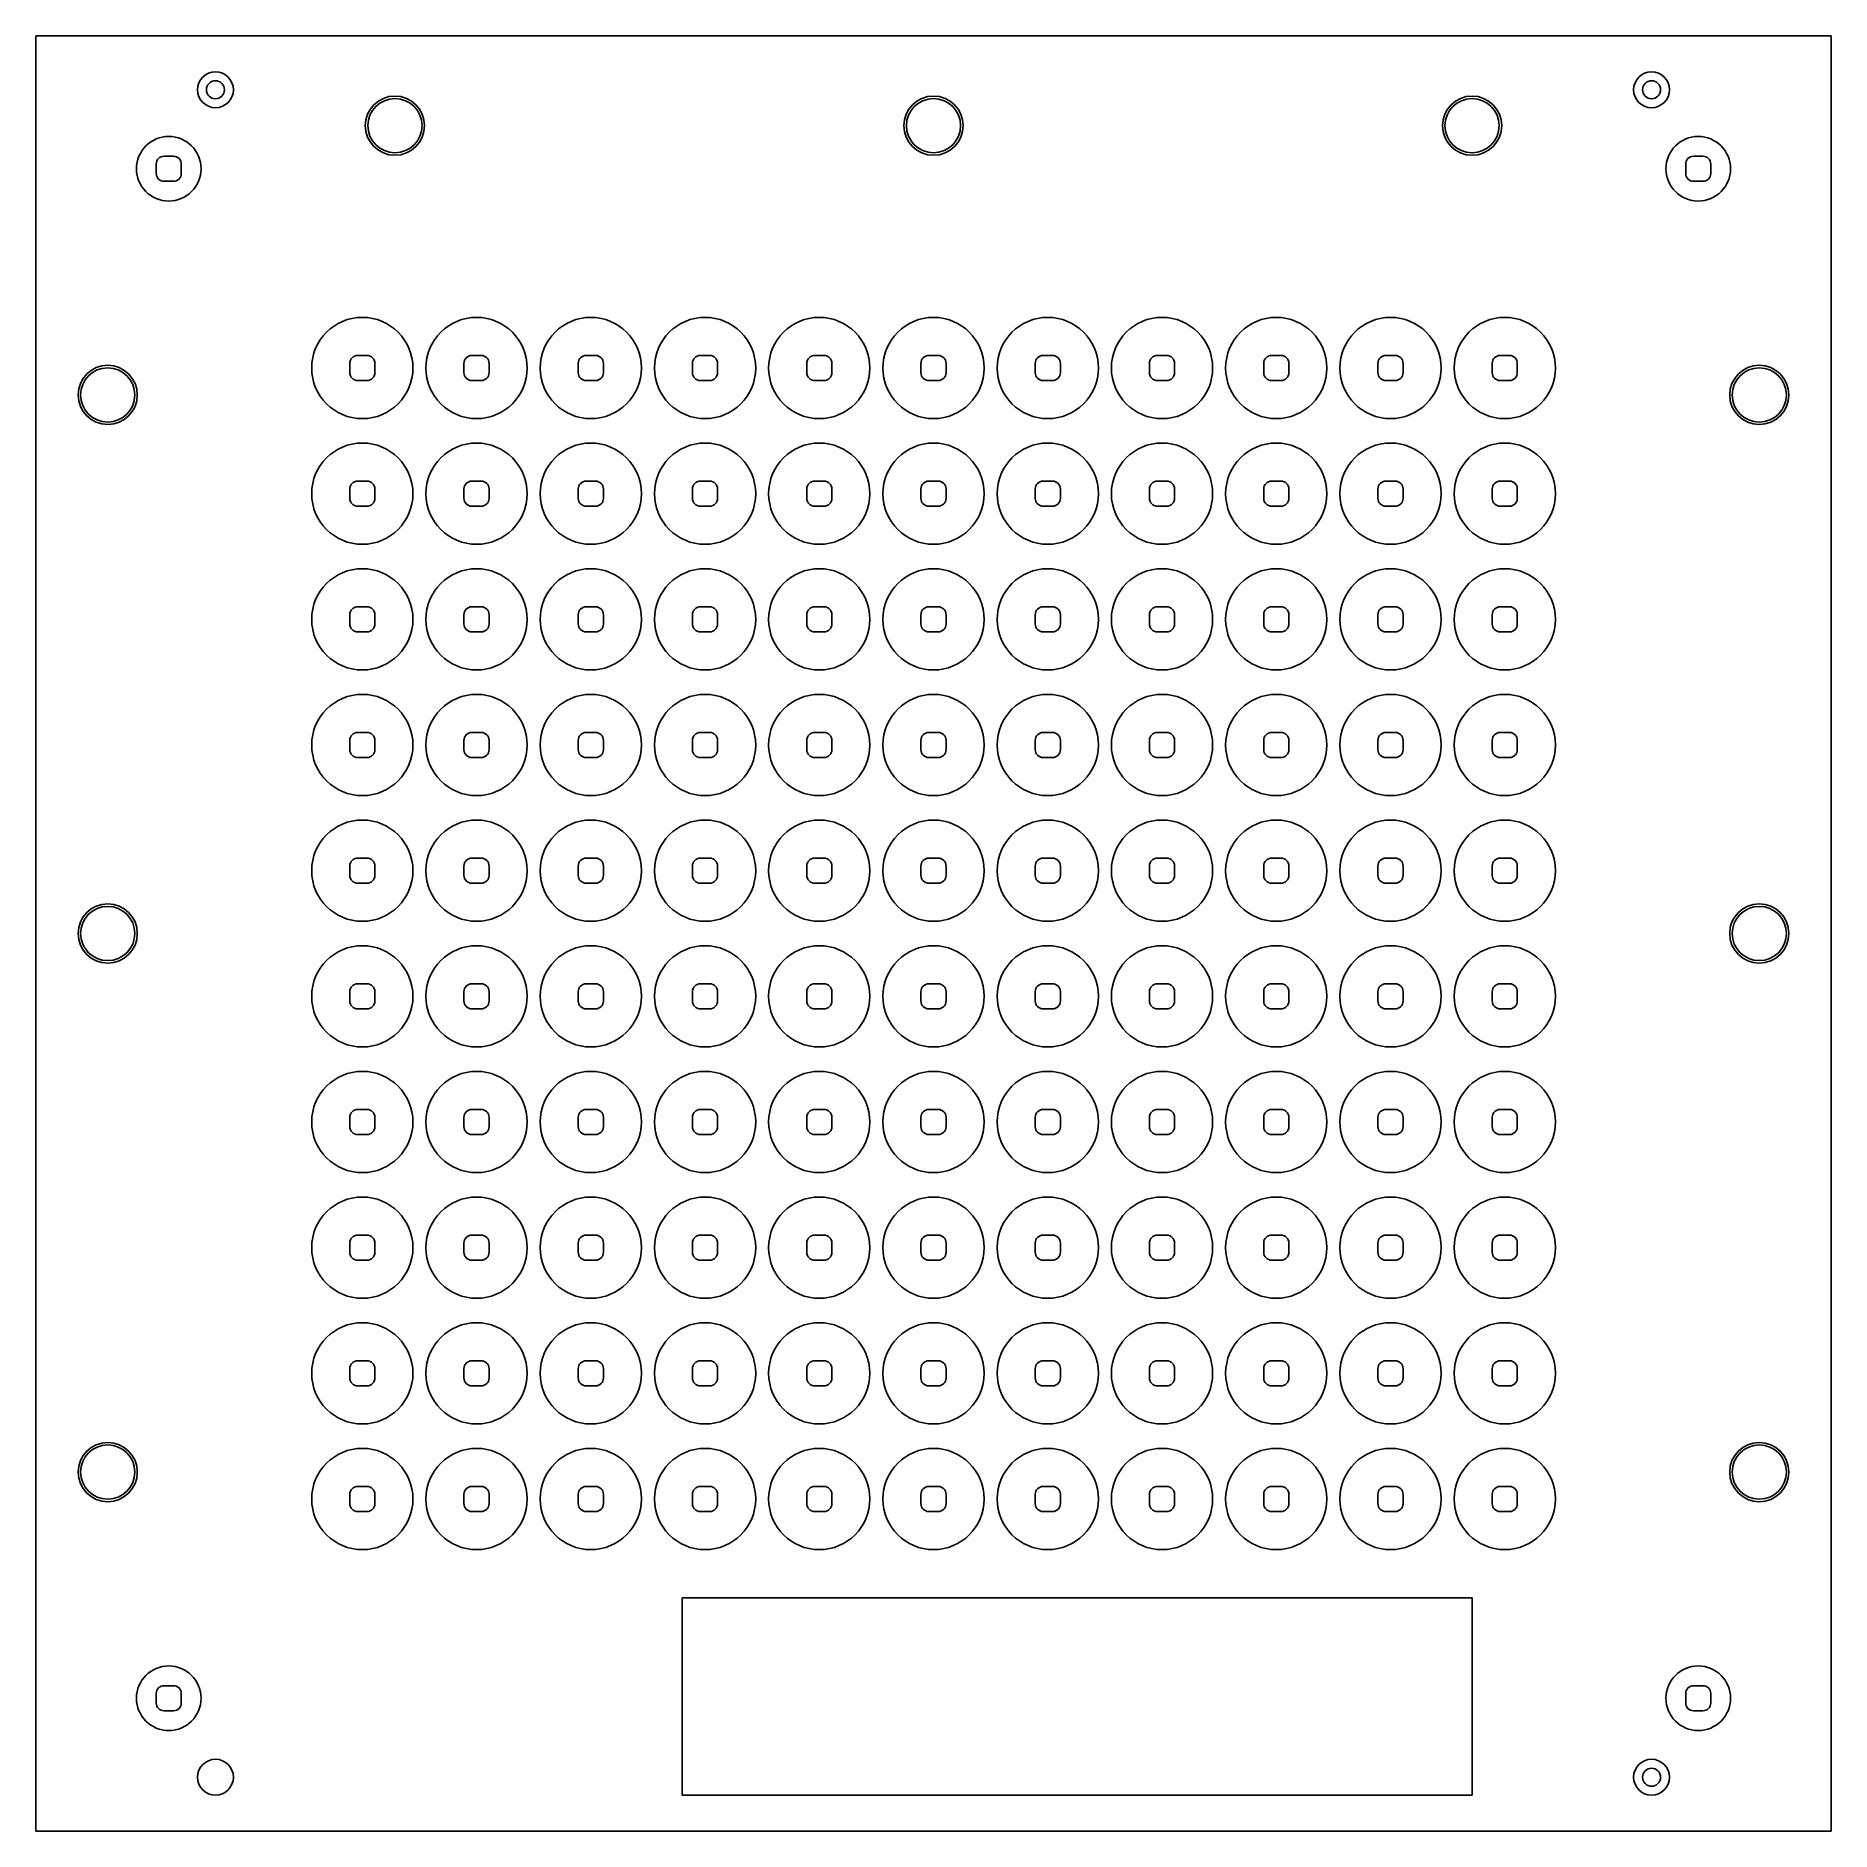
# Model space of a CAD drawing. Header units: millimetres. Extents: x 0 to 500, y 0 to 500.
import ezdxf

# ---------------------------------------------------------------- set-up
doc = ezdxf.new("R2010")
doc.units = ezdxf.units.MM
for name, color, linetype, lineweight, true_color in [('Aufhaengung aussen', 7, 'CONTINUOUS', 25, 0x000000), ('Aufhaengung innen', 7, 'CONTINUOUS', 25, 0x000000), ('Aussenlinie', 7, 'CONTINUOUS', 25, 0x000000), ('elektronikbox', 7, 'CONTINUOUS', 25, 0x000000), ('LED', 7, 'CONTINUOUS', 25, 0x000000), ('Lichtkegel', 7, 'CONTINUOUS', 25, 0x000000), ('Lichtkegel minuten', 7, 'CONTINUOUS', 25, 0x000000), ('Magnete Aussen', 7, 'CONTINUOUS', 25, 0x000000), ('Magnete innen', 7, 'CONTINUOUS', 25, 0x000000), ('Minuten LED', 7, 'CONTINUOUS', 25, 0x000000)]:
    doc.layers.add(name, color=color, linetype=linetype, lineweight=lineweight, true_color=true_color)

msp = doc.modelspace()

# ---------------------------------------------------------------- linework, layer by layer
at = {"layer": 'Aufhaengung aussen'}
for centre in [(50, 485), (450, 485), (50, 15), (450, 15)]:
    msp.add_circle(centre, 5, dxfattribs=at)
at = {"layer": 'Aufhaengung innen'}
for centre in [(50, 485), (450, 485), (450, 15)]:
    msp.add_circle(centre, 2.5, dxfattribs=at)
at = {"layer": 'Aussenlinie'}
for p, q in [((500, 500), (0, 500)), ((0, 500), (0, 0)), ((500, 0), (500, 500)), ((0, 0), (500, 0))]:
    msp.add_line(p, q, dxfattribs=at)
at = {"layer": 'elektronikbox'}
for p, q in [((180, 10), (180, 65)), ((180, 65), (400, 65)), ((400, 65), (400, 10)), ((400, 10), (180, 10))]:
    msp.add_line(p, q, dxfattribs=at)
at = {"layer": 'LED'}
for p, q in [((92.21, 411), (89.61, 411)), ((124.03, 411), (121.43, 411)), ((155.85, 411), (153.25, 411)), ((187.67, 411), (185.07, 411)), ((219.49, 411), (216.89, 411)), ((251.31, 411), (248.71, 411)), ((283.13, 411), (280.53, 411)), ((314.95, 411), (312.35, 411)), ((346.77, 411), (344.17, 411)), ((378.59, 411), (375.99, 411)), ((410.41, 411), (407.81, 411)), ((87.41, 408.8), (87.41, 406.2)), ((94.41, 406.2), (94.41, 408.8)), ((119.23, 408.8), (119.23, 406.2)), ((126.23, 406.2), (126.23, 408.8)), ((151.05, 408.8), (151.05, 406.2)), ((158.05, 406.2), (158.05, 408.8)), ((182.87, 408.8), (182.87, 406.2)), ((189.87, 406.2), (189.87, 408.8)), ((214.69, 408.8), (214.69, 406.2)), ((221.69, 406.2), (221.69, 408.8)), ((246.51, 408.8), (246.51, 406.2)), ((253.51, 406.2), (253.51, 408.8)), ((278.33, 408.8), (278.33, 406.2)), ((285.33, 406.2), (285.33, 408.8)), ((310.15, 408.8), (310.15, 406.2)), ((317.15, 406.2), (317.15, 408.8)), ((341.97, 408.8), (341.97, 406.2)), ((348.97, 406.2), (348.97, 408.8)), ((373.79, 408.8), (373.79, 406.2)), ((380.79, 406.2), (380.79, 408.8)), ((405.61, 408.8), (405.61, 406.2)), ((412.61, 406.2), (412.61, 408.8)), ((89.61, 404), (92.21, 404)), ((121.43, 404), (124.03, 404)), ((153.25, 404), (155.85, 404)), ((185.07, 404), (187.67, 404)), ((216.89, 404), (219.49, 404)), ((248.71, 404), (251.31, 404)), ((280.53, 404), (283.13, 404)), ((312.35, 404), (314.95, 404)), ((344.17, 404), (346.77, 404)), ((375.99, 404), (378.59, 404)), ((407.81, 404), (410.41, 404)), ((92.21, 376), (89.61, 376)), ((124.03, 376), (121.43, 376)), ((155.85, 376), (153.25, 376)), ((187.67, 376), (185.07, 376)), ((219.49, 376), (216.89, 376)), ((251.31, 376), (248.71, 376)), ((283.13, 376), (280.53, 376)), ((314.95, 376), (312.35, 376)), ((346.77, 376), (344.17, 376)), ((378.59, 376), (375.99, 376)), ((410.41, 376), (407.81, 376)), ((87.41, 373.8), (87.41, 371.2)), ((94.41, 371.2), (94.41, 373.8)), ((119.23, 373.8), (119.23, 371.2)), ((126.23, 371.2), (126.23, 373.8)), ((151.05, 373.8), (151.05, 371.2)), ((158.05, 371.2), (158.05, 373.8)), ((182.87, 373.8), (182.87, 371.2)), ((189.87, 371.2), (189.87, 373.8)), ((214.69, 373.8), (214.69, 371.2)), ((221.69, 371.2), (221.69, 373.8)), ((246.51, 373.8), (246.51, 371.2)), ((253.51, 371.2), (253.51, 373.8)), ((278.33, 373.8), (278.33, 371.2)), ((285.33, 371.2), (285.33, 373.8)), ((310.15, 373.8), (310.15, 371.2)), ((317.15, 371.2), (317.15, 373.8)), ((341.97, 373.8), (341.97, 371.2)), ((348.97, 371.2), (348.97, 373.8)), ((373.79, 373.8), (373.79, 371.2)), ((380.79, 371.2), (380.79, 373.8)), ((405.61, 373.8), (405.61, 371.2)), ((412.61, 371.2), (412.61, 373.8)), ((89.61, 369), (92.21, 369)), ((121.43, 369), (124.03, 369)), ((153.25, 369), (155.85, 369)), ((185.07, 369), (187.67, 369)), ((216.89, 369), (219.49, 369)), ((248.71, 369), (251.31, 369)), ((280.53, 369), (283.13, 369)), ((312.35, 369), (314.95, 369)), ((344.17, 369), (346.77, 369)), ((375.99, 369), (378.59, 369)), ((407.81, 369), (410.41, 369)), ((92.21, 341), (89.61, 341)), ((124.03, 341), (121.43, 341)), ((155.85, 341), (153.25, 341)), ((187.67, 341), (185.07, 341)), ((219.49, 341), (216.89, 341)), ((251.31, 341), (248.71, 341)), ((283.13, 341), (280.53, 341)), ((314.95, 341), (312.35, 341)), ((346.77, 341), (344.17, 341)), ((378.59, 341), (375.99, 341)), ((410.41, 341), (407.81, 341)), ((87.41, 338.8), (87.41, 336.2)), ((94.41, 336.2), (94.41, 338.8)), ((119.23, 338.8), (119.23, 336.2)), ((126.23, 336.2), (126.23, 338.8)), ((151.05, 338.8), (151.05, 336.2)), ((158.05, 336.2), (158.05, 338.8)), ((182.87, 338.8), (182.87, 336.2)), ((189.87, 336.2), (189.87, 338.8)), ((214.69, 338.8), (214.69, 336.2)), ((221.69, 336.2), (221.69, 338.8)), ((246.51, 338.8), (246.51, 336.2)), ((253.51, 336.2), (253.51, 338.8)), ((278.33, 338.8), (278.33, 336.2)), ((285.33, 336.2), (285.33, 338.8)), ((310.15, 338.8), (310.15, 336.2)), ((317.15, 336.2), (317.15, 338.8)), ((341.97, 338.8), (341.97, 336.2)), ((348.97, 336.2), (348.97, 338.8)), ((373.79, 338.8), (373.79, 336.2)), ((380.79, 336.2), (380.79, 338.8)), ((405.61, 338.8), (405.61, 336.2)), ((412.61, 336.2), (412.61, 338.8)), ((89.61, 334), (92.21, 334)), ((121.43, 334), (124.03, 334)), ((153.25, 334), (155.85, 334)), ((185.07, 334), (187.67, 334)), ((216.89, 334), (219.49, 334)), ((248.71, 334), (251.31, 334)), ((280.53, 334), (283.13, 334)), ((312.35, 334), (314.95, 334)), ((344.17, 334), (346.77, 334)), ((375.99, 334), (378.59, 334)), ((407.81, 334), (410.41, 334)), ((92.21, 306), (89.61, 306)), ((124.03, 306), (121.43, 306)), ((155.85, 306), (153.25, 306)), ((187.67, 306), (185.07, 306)), ((219.49, 306), (216.89, 306)), ((251.31, 306), (248.71, 306)), ((283.13, 306), (280.53, 306)), ((314.95, 306), (312.35, 306)), ((346.77, 306), (344.17, 306)), ((378.59, 306), (375.99, 306)), ((410.41, 306), (407.81, 306)), ((87.41, 303.8), (87.41, 301.2)), ((94.41, 301.2), (94.41, 303.8)), ((119.23, 303.8), (119.23, 301.2)), ((126.23, 301.2), (126.23, 303.8)), ((151.05, 303.8), (151.05, 301.2)), ((158.05, 301.2), (158.05, 303.8)), ((182.87, 303.8), (182.87, 301.2)), ((189.87, 301.2), (189.87, 303.8)), ((214.69, 303.8), (214.69, 301.2)), ((221.69, 301.2), (221.69, 303.8)), ((246.51, 303.8), (246.51, 301.2)), ((253.51, 301.2), (253.51, 303.8)), ((278.33, 303.8), (278.33, 301.2)), ((285.33, 301.2), (285.33, 303.8)), ((310.15, 303.8), (310.15, 301.2)), ((317.15, 301.2), (317.15, 303.8)), ((341.97, 303.8), (341.97, 301.2)), ((348.97, 301.2), (348.97, 303.8)), ((373.79, 303.8), (373.79, 301.2)), ((380.79, 301.2), (380.79, 303.8)), ((405.61, 303.8), (405.61, 301.2)), ((412.61, 301.2), (412.61, 303.8)), ((89.61, 299), (92.21, 299)), ((121.43, 299), (124.03, 299)), ((153.25, 299), (155.85, 299)), ((185.07, 299), (187.67, 299)), ((216.89, 299), (219.49, 299)), ((248.71, 299), (251.31, 299)), ((280.53, 299), (283.13, 299)), ((312.35, 299), (314.95, 299)), ((344.17, 299), (346.77, 299)), ((375.99, 299), (378.59, 299)), ((407.81, 299), (410.41, 299)), ((92.21, 271), (89.61, 271)), ((124.03, 271), (121.43, 271)), ((155.85, 271), (153.25, 271)), ((187.67, 271), (185.07, 271)), ((219.49, 271), (216.89, 271)), ((251.31, 271), (248.71, 271)), ((283.13, 271), (280.53, 271)), ((314.95, 271), (312.35, 271)), ((346.77, 271), (344.17, 271)), ((378.59, 271), (375.99, 271)), ((410.41, 271), (407.81, 271)), ((87.41, 268.8), (87.41, 266.2)), ((94.41, 266.2), (94.41, 268.8)), ((119.23, 268.8), (119.23, 266.2)), ((126.23, 266.2), (126.23, 268.8)), ((151.05, 268.8), (151.05, 266.2)), ((158.05, 266.2), (158.05, 268.8)), ((182.87, 268.8), (182.87, 266.2)), ((189.87, 266.2), (189.87, 268.8)), ((214.69, 268.8), (214.69, 266.2)), ((221.69, 266.2), (221.69, 268.8)), ((246.51, 268.8), (246.51, 266.2)), ((253.51, 266.2), (253.51, 268.8)), ((278.33, 268.8), (278.33, 266.2)), ((285.33, 266.2), (285.33, 268.8)), ((310.15, 268.8), (310.15, 266.2)), ((317.15, 266.2), (317.15, 268.8)), ((341.97, 268.8), (341.97, 266.2)), ((348.97, 266.2), (348.97, 268.8)), ((373.79, 268.8), (373.79, 266.2)), ((380.79, 266.2), (380.79, 268.8)), ((405.61, 268.8), (405.61, 266.2)), ((412.61, 266.2), (412.61, 268.8)), ((89.61, 264), (92.21, 264)), ((121.43, 264), (124.03, 264)), ((153.25, 264), (155.85, 264)), ((185.07, 264), (187.67, 264)), ((216.89, 264), (219.49, 264)), ((248.71, 264), (251.31, 264)), ((280.53, 264), (283.13, 264)), ((312.35, 264), (314.95, 264)), ((344.17, 264), (346.77, 264)), ((375.99, 264), (378.59, 264)), ((407.81, 264), (410.41, 264)), ((92.21, 236), (89.61, 236)), ((124.03, 236), (121.43, 236)), ((155.85, 236), (153.25, 236)), ((187.67, 236), (185.07, 236)), ((219.49, 236), (216.89, 236)), ((251.31, 236), (248.71, 236)), ((283.13, 236), (280.53, 236)), ((314.95, 236), (312.35, 236)), ((346.77, 236), (344.17, 236)), ((378.59, 236), (375.99, 236)), ((410.41, 236), (407.81, 236)), ((87.41, 233.8), (87.41, 231.2)), ((94.41, 231.2), (94.41, 233.8)), ((119.23, 233.8), (119.23, 231.2)), ((126.23, 231.2), (126.23, 233.8)), ((151.05, 233.8), (151.05, 231.2)), ((158.05, 231.2), (158.05, 233.8)), ((182.87, 233.8), (182.87, 231.2)), ((189.87, 231.2), (189.87, 233.8)), ((214.69, 233.8), (214.69, 231.2)), ((221.69, 231.2), (221.69, 233.8)), ((246.51, 233.8), (246.51, 231.2)), ((253.51, 231.2), (253.51, 233.8)), ((278.33, 233.8), (278.33, 231.2)), ((285.33, 231.2), (285.33, 233.8)), ((310.15, 233.8), (310.15, 231.2)), ((317.15, 231.2), (317.15, 233.8)), ((341.97, 233.8), (341.97, 231.2)), ((348.97, 231.2), (348.97, 233.8)), ((373.79, 233.8), (373.79, 231.2)), ((380.79, 231.2), (380.79, 233.8)), ((405.61, 233.8), (405.61, 231.2)), ((412.61, 231.2), (412.61, 233.8)), ((89.61, 229), (92.21, 229)), ((121.43, 229), (124.03, 229)), ((153.25, 229), (155.85, 229)), ((185.07, 229), (187.67, 229)), ((216.89, 229), (219.49, 229)), ((248.71, 229), (251.31, 229)), ((280.53, 229), (283.13, 229)), ((312.35, 229), (314.95, 229)), ((344.17, 229), (346.77, 229)), ((375.99, 229), (378.59, 229)), ((407.81, 229), (410.41, 229)), ((92.21, 201), (89.61, 201)), ((124.03, 201), (121.43, 201)), ((155.85, 201), (153.25, 201)), ((187.67, 201), (185.07, 201)), ((219.49, 201), (216.89, 201)), ((251.31, 201), (248.71, 201)), ((283.13, 201), (280.53, 201)), ((314.95, 201), (312.35, 201)), ((346.77, 201), (344.17, 201)), ((378.59, 201), (375.99, 201)), ((410.41, 201), (407.81, 201)), ((87.41, 198.8), (87.41, 196.2)), ((94.41, 196.2), (94.41, 198.8)), ((119.23, 198.8), (119.23, 196.2)), ((126.23, 196.2), (126.23, 198.8)), ((151.05, 198.8), (151.05, 196.2)), ((158.05, 196.2), (158.05, 198.8)), ((182.87, 198.8), (182.87, 196.2)), ((189.87, 196.2), (189.87, 198.8)), ((214.69, 198.8), (214.69, 196.2)), ((221.69, 196.2), (221.69, 198.8)), ((246.51, 198.8), (246.51, 196.2)), ((253.51, 196.2), (253.51, 198.8)), ((278.33, 198.8), (278.33, 196.2)), ((285.33, 196.2), (285.33, 198.8)), ((310.15, 198.8), (310.15, 196.2)), ((317.15, 196.2), (317.15, 198.8)), ((341.97, 198.8), (341.97, 196.2)), ((348.97, 196.2), (348.97, 198.8)), ((373.79, 198.8), (373.79, 196.2)), ((380.79, 196.2), (380.79, 198.8)), ((405.61, 198.8), (405.61, 196.2)), ((412.61, 196.2), (412.61, 198.8)), ((89.61, 194), (92.21, 194)), ((121.43, 194), (124.03, 194)), ((153.25, 194), (155.85, 194)), ((185.07, 194), (187.67, 194)), ((216.89, 194), (219.49, 194)), ((248.71, 194), (251.31, 194)), ((280.53, 194), (283.13, 194)), ((312.35, 194), (314.95, 194)), ((344.17, 194), (346.77, 194)), ((375.99, 194), (378.59, 194)), ((407.81, 194), (410.41, 194)), ((92.21, 166), (89.61, 166)), ((124.03, 166), (121.43, 166)), ((155.85, 166), (153.25, 166)), ((187.67, 166), (185.07, 166)), ((219.49, 166), (216.89, 166)), ((251.31, 166), (248.71, 166)), ((283.13, 166), (280.53, 166)), ((314.95, 166), (312.35, 166)), ((346.77, 166), (344.17, 166)), ((378.59, 166), (375.99, 166)), ((410.41, 166), (407.81, 166)), ((87.41, 163.8), (87.41, 161.2)), ((94.41, 161.2), (94.41, 163.8)), ((119.23, 163.8), (119.23, 161.2)), ((126.23, 161.2), (126.23, 163.8)), ((151.05, 163.8), (151.05, 161.2)), ((158.05, 161.2), (158.05, 163.8)), ((182.87, 163.8), (182.87, 161.2)), ((189.87, 161.2), (189.87, 163.8)), ((214.69, 163.8), (214.69, 161.2)), ((221.69, 161.2), (221.69, 163.8)), ((246.51, 163.8), (246.51, 161.2)), ((253.51, 161.2), (253.51, 163.8)), ((278.33, 163.8), (278.33, 161.2)), ((285.33, 161.2), (285.33, 163.8)), ((310.15, 163.8), (310.15, 161.2)), ((317.15, 161.2), (317.15, 163.8)), ((341.97, 163.8), (341.97, 161.2)), ((348.97, 161.2), (348.97, 163.8)), ((373.79, 163.8), (373.79, 161.2)), ((380.79, 161.2), (380.79, 163.8)), ((405.61, 163.8), (405.61, 161.2)), ((412.61, 161.2), (412.61, 163.8)), ((89.61, 159), (92.21, 159)), ((121.43, 159), (124.03, 159)), ((153.25, 159), (155.85, 159)), ((185.07, 159), (187.67, 159)), ((216.89, 159), (219.49, 159)), ((248.71, 159), (251.31, 159)), ((280.53, 159), (283.13, 159)), ((312.35, 159), (314.95, 159)), ((344.17, 159), (346.77, 159)), ((375.99, 159), (378.59, 159)), ((407.81, 159), (410.41, 159)), ((92.21, 131), (89.61, 131)), ((124.03, 131), (121.43, 131)), ((155.85, 131), (153.25, 131)), ((187.67, 131), (185.07, 131)), ((219.49, 131), (216.89, 131)), ((251.31, 131), (248.71, 131)), ((283.13, 131), (280.53, 131)), ((314.95, 131), (312.35, 131)), ((346.77, 131), (344.17, 131)), ((378.59, 131), (375.99, 131)), ((410.41, 131), (407.81, 131)), ((87.41, 128.8), (87.41, 126.2)), ((94.41, 126.2), (94.41, 128.8)), ((119.23, 128.8), (119.23, 126.2)), ((126.23, 126.2), (126.23, 128.8)), ((151.05, 128.8), (151.05, 126.2)), ((158.05, 126.2), (158.05, 128.8)), ((182.87, 128.8), (182.87, 126.2)), ((189.87, 126.2), (189.87, 128.8)), ((214.69, 128.8), (214.69, 126.2)), ((221.69, 126.2), (221.69, 128.8)), ((246.51, 128.8), (246.51, 126.2)), ((253.51, 126.2), (253.51, 128.8)), ((278.33, 128.8), (278.33, 126.2)), ((285.33, 126.2), (285.33, 128.8)), ((310.15, 128.8), (310.15, 126.2)), ((317.15, 126.2), (317.15, 128.8)), ((341.97, 128.8), (341.97, 126.2)), ((348.97, 126.2), (348.97, 128.8)), ((373.79, 128.8), (373.79, 126.2)), ((380.79, 126.2), (380.79, 128.8)), ((405.61, 128.8), (405.61, 126.2)), ((412.61, 126.2), (412.61, 128.8)), ((89.61, 124), (92.21, 124)), ((121.43, 124), (124.03, 124)), ((153.25, 124), (155.85, 124)), ((185.07, 124), (187.67, 124)), ((216.89, 124), (219.49, 124)), ((248.71, 124), (251.31, 124)), ((280.53, 124), (283.13, 124)), ((312.35, 124), (314.95, 124)), ((344.17, 124), (346.77, 124)), ((375.99, 124), (378.59, 124)), ((407.81, 124), (410.41, 124)), ((92.21, 96), (89.61, 96)), ((124.03, 96), (121.43, 96)), ((155.85, 96), (153.25, 96)), ((187.67, 96), (185.07, 96)), ((219.49, 96), (216.89, 96)), ((251.31, 96), (248.71, 96)), ((283.13, 96), (280.53, 96)), ((314.95, 96), (312.35, 96)), ((346.77, 96), (344.17, 96)), ((378.59, 96), (375.99, 96)), ((410.41, 96), (407.81, 96)), ((87.41, 93.8), (87.41, 91.2)), ((94.41, 91.2), (94.41, 93.8)), ((119.23, 93.8), (119.23, 91.2)), ((126.23, 91.2), (126.23, 93.8)), ((151.05, 93.8), (151.05, 91.2)), ((158.05, 91.2), (158.05, 93.8)), ((182.87, 93.8), (182.87, 91.2)), ((189.87, 91.2), (189.87, 93.8)), ((214.69, 93.8), (214.69, 91.2)), ((221.69, 91.2), (221.69, 93.8)), ((246.51, 93.8), (246.51, 91.2)), ((253.51, 91.2), (253.51, 93.8)), ((278.33, 93.8), (278.33, 91.2)), ((285.33, 91.2), (285.33, 93.8)), ((310.15, 93.8), (310.15, 91.2)), ((317.15, 91.2), (317.15, 93.8)), ((341.97, 93.8), (341.97, 91.2)), ((348.97, 91.2), (348.97, 93.8)), ((373.79, 93.8), (373.79, 91.2)), ((380.79, 91.2), (380.79, 93.8)), ((405.61, 93.8), (405.61, 91.2)), ((412.61, 91.2), (412.61, 93.8)), ((89.61, 89), (92.21, 89)), ((121.43, 89), (124.03, 89)), ((153.25, 89), (155.85, 89)), ((185.07, 89), (187.67, 89)), ((216.89, 89), (219.49, 89)), ((248.71, 89), (251.31, 89)), ((280.53, 89), (283.13, 89)), ((312.35, 89), (314.95, 89)), ((344.17, 89), (346.77, 89)), ((375.99, 89), (378.59, 89)), ((407.81, 89), (410.41, 89))]:
    msp.add_line(p, q, dxfattribs=at)
for centre, start, end in [((89.61, 408.8), 90, 180), ((92.21, 408.8), 0, 90), ((121.43, 408.8), 90, 180), ((124.03, 408.8), 0, 90), ((153.25, 408.8), 90, 180), ((155.85, 408.8), 0, 90), ((185.07, 408.8), 90, 180), ((187.67, 408.8), 0, 90), ((216.89, 408.8), 90, 180), ((219.49, 408.8), 0, 90), ((248.71, 408.8), 90, 180), ((251.31, 408.8), 0, 90), ((280.53, 408.8), 90, 180), ((283.13, 408.8), 0, 90), ((312.35, 408.8), 90, 180), ((314.95, 408.8), 0, 90), ((344.17, 408.8), 90, 180), ((346.77, 408.8), 0, 90), ((375.99, 408.8), 90, 180), ((378.59, 408.8), 0, 90), ((407.81, 408.8), 90, 180), ((410.41, 408.8), 0, 90), ((89.61, 406.2), 180, 270), ((92.21, 406.2), 270, 0), ((121.43, 406.2), 180, 270), ((124.03, 406.2), 270, 0), ((153.25, 406.2), 180, 270), ((155.85, 406.2), 270, 0), ((185.07, 406.2), 180, 270), ((187.67, 406.2), 270, 0), ((216.89, 406.2), 180, 270), ((219.49, 406.2), 270, 0), ((248.71, 406.2), 180, 270), ((251.31, 406.2), 270, 0), ((280.53, 406.2), 180, 270), ((283.13, 406.2), 270, 0), ((312.35, 406.2), 180, 270), ((314.95, 406.2), 270, 0), ((344.17, 406.2), 180, 270), ((346.77, 406.2), 270, 0), ((375.99, 406.2), 180, 270), ((378.59, 406.2), 270, 0), ((407.81, 406.2), 180, 270), ((410.41, 406.2), 270, 0), ((89.61, 373.8), 90, 180), ((92.21, 373.8), 0, 90), ((121.43, 373.8), 90, 180), ((124.03, 373.8), 0, 90), ((153.25, 373.8), 90, 180), ((155.85, 373.8), 0, 90), ((185.07, 373.8), 90, 180), ((187.67, 373.8), 0, 90), ((216.89, 373.8), 90, 180), ((219.49, 373.8), 0, 90), ((248.71, 373.8), 90, 180), ((251.31, 373.8), 0, 90), ((280.53, 373.8), 90, 180), ((283.13, 373.8), 0, 90), ((312.35, 373.8), 90, 180), ((314.95, 373.8), 0, 90), ((344.17, 373.8), 90, 180), ((346.77, 373.8), 0, 90), ((375.99, 373.8), 90, 180), ((378.59, 373.8), 0, 90), ((407.81, 373.8), 90, 180), ((410.41, 373.8), 0, 90), ((89.61, 371.2), 180, 270), ((92.21, 371.2), 270, 0), ((121.43, 371.2), 180, 270), ((124.03, 371.2), 270, 0), ((153.25, 371.2), 180, 270), ((155.85, 371.2), 270, 0), ((185.07, 371.2), 180, 270), ((187.67, 371.2), 270, 0), ((216.89, 371.2), 180, 270), ((219.49, 371.2), 270, 0), ((248.71, 371.2), 180, 270), ((251.31, 371.2), 270, 0), ((280.53, 371.2), 180, 270), ((283.13, 371.2), 270, 0), ((312.35, 371.2), 180, 270), ((314.95, 371.2), 270, 0), ((344.17, 371.2), 180, 270), ((346.77, 371.2), 270, 0), ((375.99, 371.2), 180, 270), ((378.59, 371.2), 270, 0), ((407.81, 371.2), 180, 270), ((410.41, 371.2), 270, 0), ((89.61, 338.8), 90, 180), ((92.21, 338.8), 0, 90), ((121.43, 338.8), 90, 180), ((124.03, 338.8), 0, 90), ((153.25, 338.8), 90, 180), ((155.85, 338.8), 0, 90), ((185.07, 338.8), 90, 180), ((187.67, 338.8), 0, 90), ((216.89, 338.8), 90, 180), ((219.49, 338.8), 0, 90), ((248.71, 338.8), 90, 180), ((251.31, 338.8), 0, 90), ((280.53, 338.8), 90, 180), ((283.13, 338.8), 0, 90), ((312.35, 338.8), 90, 180), ((314.95, 338.8), 0, 90), ((344.17, 338.8), 90, 180), ((346.77, 338.8), 0, 90), ((375.99, 338.8), 90, 180), ((378.59, 338.8), 0, 90), ((407.81, 338.8), 90, 180), ((410.41, 338.8), 0, 90), ((89.61, 336.2), 180, 270), ((92.21, 336.2), 270, 0), ((121.43, 336.2), 180, 270), ((124.03, 336.2), 270, 0), ((153.25, 336.2), 180, 270), ((155.85, 336.2), 270, 0), ((185.07, 336.2), 180, 270), ((187.67, 336.2), 270, 0), ((216.89, 336.2), 180, 270), ((219.49, 336.2), 270, 0), ((248.71, 336.2), 180, 270), ((251.31, 336.2), 270, 0), ((280.53, 336.2), 180, 270), ((283.13, 336.2), 270, 0), ((312.35, 336.2), 180, 270), ((314.95, 336.2), 270, 0), ((344.17, 336.2), 180, 270), ((346.77, 336.2), 270, 0), ((375.99, 336.2), 180, 270), ((378.59, 336.2), 270, 0), ((407.81, 336.2), 180, 270), ((410.41, 336.2), 270, 0), ((89.61, 303.8), 90, 180), ((92.21, 303.8), 0, 90), ((121.43, 303.8), 90, 180), ((124.03, 303.8), 0, 90), ((153.25, 303.8), 90, 180), ((155.85, 303.8), 0, 90), ((185.07, 303.8), 90, 180), ((187.67, 303.8), 0, 90), ((216.89, 303.8), 90, 180), ((219.49, 303.8), 0, 90), ((248.71, 303.8), 90, 180), ((251.31, 303.8), 0, 90), ((280.53, 303.8), 90, 180), ((283.13, 303.8), 0, 90), ((312.35, 303.8), 90, 180), ((314.95, 303.8), 0, 90), ((344.17, 303.8), 90, 180), ((346.77, 303.8), 0, 90), ((375.99, 303.8), 90, 180), ((378.59, 303.8), 0, 90), ((407.81, 303.8), 90, 180), ((410.41, 303.8), 0, 90), ((89.61, 301.2), 180, 270), ((92.21, 301.2), 270, 0), ((121.43, 301.2), 180, 270), ((124.03, 301.2), 270, 0), ((153.25, 301.2), 180, 270), ((155.85, 301.2), 270, 0), ((185.07, 301.2), 180, 270), ((187.67, 301.2), 270, 0), ((216.89, 301.2), 180, 270), ((219.49, 301.2), 270, 0), ((248.71, 301.2), 180, 270), ((251.31, 301.2), 270, 0), ((280.53, 301.2), 180, 270), ((283.13, 301.2), 270, 0), ((312.35, 301.2), 180, 270), ((314.95, 301.2), 270, 0), ((344.17, 301.2), 180, 270), ((346.77, 301.2), 270, 0), ((375.99, 301.2), 180, 270), ((378.59, 301.2), 270, 0), ((407.81, 301.2), 180, 270), ((410.41, 301.2), 270, 0), ((89.61, 268.8), 90, 180), ((92.21, 268.8), 0, 90), ((121.43, 268.8), 90, 180), ((124.03, 268.8), 0, 90), ((153.25, 268.8), 90, 180), ((155.85, 268.8), 0, 90), ((185.07, 268.8), 90, 180), ((187.67, 268.8), 0, 90), ((216.89, 268.8), 90, 180), ((219.49, 268.8), 0, 90), ((248.71, 268.8), 90, 180), ((251.31, 268.8), 0, 90), ((280.53, 268.8), 90, 180), ((283.13, 268.8), 0, 90), ((312.35, 268.8), 90, 180), ((314.95, 268.8), 0, 90), ((344.17, 268.8), 90, 180), ((346.77, 268.8), 0, 90), ((375.99, 268.8), 90, 180), ((378.59, 268.8), 0, 90), ((407.81, 268.8), 90, 180), ((410.41, 268.8), 0, 90), ((89.61, 266.2), 180, 270), ((92.21, 266.2), 270, 0), ((121.43, 266.2), 180, 270), ((124.03, 266.2), 270, 0), ((153.25, 266.2), 180, 270), ((155.85, 266.2), 270, 0), ((185.07, 266.2), 180, 270), ((187.67, 266.2), 270, 0), ((216.89, 266.2), 180, 270), ((219.49, 266.2), 270, 0), ((248.71, 266.2), 180, 270), ((251.31, 266.2), 270, 0), ((280.53, 266.2), 180, 270), ((283.13, 266.2), 270, 0), ((312.35, 266.2), 180, 270), ((314.95, 266.2), 270, 0), ((344.17, 266.2), 180, 270), ((346.77, 266.2), 270, 0), ((375.99, 266.2), 180, 270), ((378.59, 266.2), 270, 0), ((407.81, 266.2), 180, 270), ((410.41, 266.2), 270, 0), ((89.61, 233.8), 90, 180), ((92.21, 233.8), 0, 90), ((121.43, 233.8), 90, 180), ((124.03, 233.8), 0, 90), ((153.25, 233.8), 90, 180), ((155.85, 233.8), 0, 90), ((185.07, 233.8), 90, 180), ((187.67, 233.8), 0, 90), ((216.89, 233.8), 90, 180), ((219.49, 233.8), 0, 90), ((248.71, 233.8), 90, 180), ((251.31, 233.8), 0, 90), ((280.53, 233.8), 90, 180), ((283.13, 233.8), 0, 90), ((312.35, 233.8), 90, 180), ((314.95, 233.8), 0, 90), ((344.17, 233.8), 90, 180), ((346.77, 233.8), 0, 90), ((375.99, 233.8), 90, 180), ((378.59, 233.8), 0, 90), ((407.81, 233.8), 90, 180), ((410.41, 233.8), 0, 90), ((89.61, 231.2), 180, 270), ((92.21, 231.2), 270, 0), ((121.43, 231.2), 180, 270), ((124.03, 231.2), 270, 0), ((153.25, 231.2), 180, 270), ((155.85, 231.2), 270, 0), ((185.07, 231.2), 180, 270), ((187.67, 231.2), 270, 0), ((216.89, 231.2), 180, 270), ((219.49, 231.2), 270, 0), ((248.71, 231.2), 180, 270), ((251.31, 231.2), 270, 0), ((280.53, 231.2), 180, 270), ((283.13, 231.2), 270, 0), ((312.35, 231.2), 180, 270), ((314.95, 231.2), 270, 0), ((344.17, 231.2), 180, 270), ((346.77, 231.2), 270, 0), ((375.99, 231.2), 180, 270), ((378.59, 231.2), 270, 0), ((407.81, 231.2), 180, 270), ((410.41, 231.2), 270, 0), ((89.61, 198.8), 90, 180), ((92.21, 198.8), 0, 90), ((121.43, 198.8), 90, 180), ((124.03, 198.8), 0, 90), ((153.25, 198.8), 90, 180), ((155.85, 198.8), 0, 90), ((185.07, 198.8), 90, 180), ((187.67, 198.8), 0, 90), ((216.89, 198.8), 90, 180), ((219.49, 198.8), 0, 90), ((248.71, 198.8), 90, 180), ((251.31, 198.8), 0, 90), ((280.53, 198.8), 90, 180), ((283.13, 198.8), 0, 90), ((312.35, 198.8), 90, 180), ((314.95, 198.8), 0, 90), ((344.17, 198.8), 90, 180), ((346.77, 198.8), 0, 90), ((375.99, 198.8), 90, 180), ((378.59, 198.8), 0, 90), ((407.81, 198.8), 90, 180), ((410.41, 198.8), 0, 90), ((89.61, 196.2), 180, 270), ((92.21, 196.2), 270, 0), ((121.43, 196.2), 180, 270), ((124.03, 196.2), 270, 0), ((153.25, 196.2), 180, 270), ((155.85, 196.2), 270, 0), ((185.07, 196.2), 180, 270), ((187.67, 196.2), 270, 0), ((216.89, 196.2), 180, 270), ((219.49, 196.2), 270, 0), ((248.71, 196.2), 180, 270), ((251.31, 196.2), 270, 0), ((280.53, 196.2), 180, 270), ((283.13, 196.2), 270, 0), ((312.35, 196.2), 180, 270), ((314.95, 196.2), 270, 0), ((344.17, 196.2), 180, 270), ((346.77, 196.2), 270, 0), ((375.99, 196.2), 180, 270), ((378.59, 196.2), 270, 0), ((407.81, 196.2), 180, 270), ((410.41, 196.2), 270, 0), ((89.61, 163.8), 90, 180), ((92.21, 163.8), 0, 90), ((121.43, 163.8), 90, 180), ((124.03, 163.8), 0, 90), ((153.25, 163.8), 90, 180), ((155.85, 163.8), 0, 90), ((185.07, 163.8), 90, 180), ((187.67, 163.8), 0, 90), ((216.89, 163.8), 90, 180), ((219.49, 163.8), 0, 90), ((248.71, 163.8), 90, 180), ((251.31, 163.8), 0, 90), ((280.53, 163.8), 90, 180), ((283.13, 163.8), 0, 90), ((312.35, 163.8), 90, 180), ((314.95, 163.8), 0, 90), ((344.17, 163.8), 90, 180), ((346.77, 163.8), 0, 90), ((375.99, 163.8), 90, 180), ((378.59, 163.8), 0, 90), ((407.81, 163.8), 90, 180), ((410.41, 163.8), 0, 90), ((89.61, 161.2), 180, 270), ((92.21, 161.2), 270, 0), ((121.43, 161.2), 180, 270), ((124.03, 161.2), 270, 0), ((153.25, 161.2), 180, 270), ((155.85, 161.2), 270, 0), ((185.07, 161.2), 180, 270), ((187.67, 161.2), 270, 0), ((216.89, 161.2), 180, 270), ((219.49, 161.2), 270, 0), ((248.71, 161.2), 180, 270), ((251.31, 161.2), 270, 0), ((280.53, 161.2), 180, 270), ((283.13, 161.2), 270, 0), ((312.35, 161.2), 180, 270), ((314.95, 161.2), 270, 0), ((344.17, 161.2), 180, 270), ((346.77, 161.2), 270, 0), ((375.99, 161.2), 180, 270), ((378.59, 161.2), 270, 0), ((407.81, 161.2), 180, 270), ((410.41, 161.2), 270, 0), ((89.61, 128.8), 90, 180), ((92.21, 128.8), 0, 90), ((121.43, 128.8), 90, 180), ((124.03, 128.8), 0, 90), ((153.25, 128.8), 90, 180), ((155.85, 128.8), 0, 90), ((185.07, 128.8), 90, 180), ((187.67, 128.8), 0, 90), ((216.89, 128.8), 90, 180), ((219.49, 128.8), 0, 90), ((248.71, 128.8), 90, 180), ((251.31, 128.8), 0, 90), ((280.53, 128.8), 90, 180), ((283.13, 128.8), 0, 90), ((312.35, 128.8), 90, 180), ((314.95, 128.8), 0, 90), ((344.17, 128.8), 90, 180), ((346.77, 128.8), 0, 90), ((375.99, 128.8), 90, 180), ((378.59, 128.8), 0, 90), ((407.81, 128.8), 90, 180), ((410.41, 128.8), 0, 90), ((89.61, 126.2), 180, 270), ((92.21, 126.2), 270, 0), ((121.43, 126.2), 180, 270), ((124.03, 126.2), 270, 0), ((153.25, 126.2), 180, 270), ((155.85, 126.2), 270, 0), ((185.07, 126.2), 180, 270), ((187.67, 126.2), 270, 0), ((216.89, 126.2), 180, 270), ((219.49, 126.2), 270, 0), ((248.71, 126.2), 180, 270), ((251.31, 126.2), 270, 0), ((280.53, 126.2), 180, 270), ((283.13, 126.2), 270, 0), ((312.35, 126.2), 180, 270), ((314.95, 126.2), 270, 0), ((344.17, 126.2), 180, 270), ((346.77, 126.2), 270, 0), ((375.99, 126.2), 180, 270), ((378.59, 126.2), 270, 0), ((407.81, 126.2), 180, 270), ((410.41, 126.2), 270, 0), ((89.61, 93.8), 90, 180), ((92.21, 93.8), 0, 90), ((121.43, 93.8), 90, 180), ((124.03, 93.8), 0, 90), ((153.25, 93.8), 90, 180), ((155.85, 93.8), 0, 90), ((185.07, 93.8), 90, 180), ((187.67, 93.8), 0, 90), ((216.89, 93.8), 90, 180), ((219.49, 93.8), 0, 90), ((248.71, 93.8), 90, 180), ((251.31, 93.8), 0, 90), ((280.53, 93.8), 90, 180), ((283.13, 93.8), 0, 90), ((312.35, 93.8), 90, 180), ((314.95, 93.8), 0, 90), ((344.17, 93.8), 90, 180), ((346.77, 93.8), 0, 90), ((375.99, 93.8), 90, 180), ((378.59, 93.8), 0, 90), ((407.81, 93.8), 90, 180), ((410.41, 93.8), 0, 90), ((89.61, 91.2), 180, 270), ((92.21, 91.2), 270, 0), ((121.43, 91.2), 180, 270), ((124.03, 91.2), 270, 0), ((153.25, 91.2), 180, 270), ((155.85, 91.2), 270, 0), ((185.07, 91.2), 180, 270), ((187.67, 91.2), 270, 0), ((216.89, 91.2), 180, 270), ((219.49, 91.2), 270, 0), ((248.71, 91.2), 180, 270), ((251.31, 91.2), 270, 0), ((280.53, 91.2), 180, 270), ((283.13, 91.2), 270, 0), ((312.35, 91.2), 180, 270), ((314.95, 91.2), 270, 0), ((344.17, 91.2), 180, 270), ((346.77, 91.2), 270, 0), ((375.99, 91.2), 180, 270), ((378.59, 91.2), 270, 0), ((407.81, 91.2), 180, 270), ((410.41, 91.2), 270, 0)]:
    msp.add_arc(centre, 2.2, start, end, dxfattribs=at)
at = {"layer": 'Lichtkegel'}
for centre in [(90.91, 407.5), (122.73, 407.5), (154.55, 407.5), (186.37, 407.5), (218.19, 407.5), (250.01, 407.5), (281.83, 407.5), (313.65, 407.5), (345.47, 407.5), (377.29, 407.5), (409.11, 407.5), (90.91, 372.5), (122.73, 372.5), (154.55, 372.5), (186.37, 372.5), (218.19, 372.5), (250.01, 372.5), (281.83, 372.5), (313.65, 372.5), (345.47, 372.5), (377.29, 372.5), (409.11, 372.5), (90.91, 337.5), (122.73, 337.5), (154.55, 337.5), (186.37, 337.5), (218.19, 337.5), (250.01, 337.5), (281.83, 337.5), (313.65, 337.5), (345.47, 337.5), (377.29, 337.5), (409.11, 337.5), (90.91, 302.5), (122.73, 302.5), (154.55, 302.5), (186.37, 302.5), (218.19, 302.5), (250.01, 302.5), (281.83, 302.5), (313.65, 302.5), (345.47, 302.5), (377.29, 302.5), (409.11, 302.5), (90.91, 267.5), (122.73, 267.5), (154.55, 267.5), (186.37, 267.5), (218.19, 267.5), (250.01, 267.5), (281.83, 267.5), (313.65, 267.5), (345.47, 267.5), (377.29, 267.5), (409.11, 267.5), (90.91, 232.5), (122.73, 232.5), (154.55, 232.5), (186.37, 232.5), (218.19, 232.5), (250.01, 232.5), (281.83, 232.5), (313.65, 232.5), (345.47, 232.5), (377.29, 232.5), (409.11, 232.5), (90.91, 197.5), (122.73, 197.5), (154.55, 197.5), (186.37, 197.5), (218.19, 197.5), (250.01, 197.5), (281.83, 197.5), (313.65, 197.5), (345.47, 197.5), (377.29, 197.5), (409.11, 197.5), (90.91, 162.5), (122.73, 162.5), (154.55, 162.5), (186.37, 162.5), (218.19, 162.5), (250.01, 162.5), (281.83, 162.5), (313.65, 162.5), (345.47, 162.5), (377.29, 162.5), (409.11, 162.5), (90.91, 127.5), (122.73, 127.5), (154.55, 127.5), (186.37, 127.5), (218.19, 127.5), (250.01, 127.5), (281.83, 127.5), (313.65, 127.5), (345.47, 127.5), (377.29, 127.5), (409.11, 127.5), (90.91, 92.5), (122.73, 92.5), (154.55, 92.5), (186.37, 92.5), (218.19, 92.5), (250.01, 92.5), (281.83, 92.5), (313.65, 92.5), (345.47, 92.5), (377.29, 92.5), (409.11, 92.5)]:
    msp.add_circle(centre, 14.1, dxfattribs=at)
at = {"layer": 'Lichtkegel minuten'}
for centre in [(37, 463), (463, 463), (37, 37), (463, 37)]:
    msp.add_circle(centre, 9, dxfattribs=at)
at = {"layer": 'Magnete Aussen'}
for centre in [(100, 475), (250, 475), (400, 475), (20, 400), (480, 400), (20, 250), (480, 250), (20, 100), (480, 100)]:
    msp.add_circle(centre, 8.25, dxfattribs=at)
at = {"layer": 'Magnete innen'}
for centre in [(100, 475), (250, 475), (400, 475), (20, 400), (480, 400), (20, 250), (480, 250), (20, 100), (480, 100)]:
    msp.add_circle(centre, 7.55, dxfattribs=at)
at = {"layer": 'Minuten LED'}
for p, q in [((38.3, 466.5), (35.7, 466.5)), ((464.3, 466.5), (461.7, 466.5)), ((33.5, 464.3), (33.5, 461.7)), ((40.5, 461.7), (40.5, 464.3)), ((459.5, 464.3), (459.5, 461.7)), ((466.5, 461.7), (466.5, 464.3)), ((35.7, 459.5), (38.3, 459.5)), ((461.7, 459.5), (464.3, 459.5)), ((38.3, 40.5), (35.7, 40.5)), ((464.3, 40.5), (461.7, 40.5)), ((33.5, 38.3), (33.5, 35.7)), ((40.5, 35.7), (40.5, 38.3)), ((459.5, 38.3), (459.5, 35.7)), ((466.5, 35.7), (466.5, 38.3)), ((35.7, 33.5), (38.3, 33.5)), ((461.7, 33.5), (464.3, 33.5))]:
    msp.add_line(p, q, dxfattribs=at)
for centre, start, end in [((35.7, 464.3), 90, 180), ((38.3, 464.3), 0, 90), ((461.7, 464.3), 90, 180), ((464.3, 464.3), 0, 90), ((35.7, 461.7), 180, 270), ((38.3, 461.7), 270, 0), ((461.7, 461.7), 180, 270), ((464.3, 461.7), 270, 0), ((35.7, 38.3), 90, 180), ((38.3, 38.3), 0, 90), ((461.7, 38.3), 90, 180), ((464.3, 38.3), 0, 90), ((35.7, 35.7), 180, 270), ((38.3, 35.7), 270, 0), ((461.7, 35.7), 180, 270), ((464.3, 35.7), 270, 0)]:
    msp.add_arc(centre, 2.2, start, end, dxfattribs=at)

doc.saveas('drawing.dxf')
